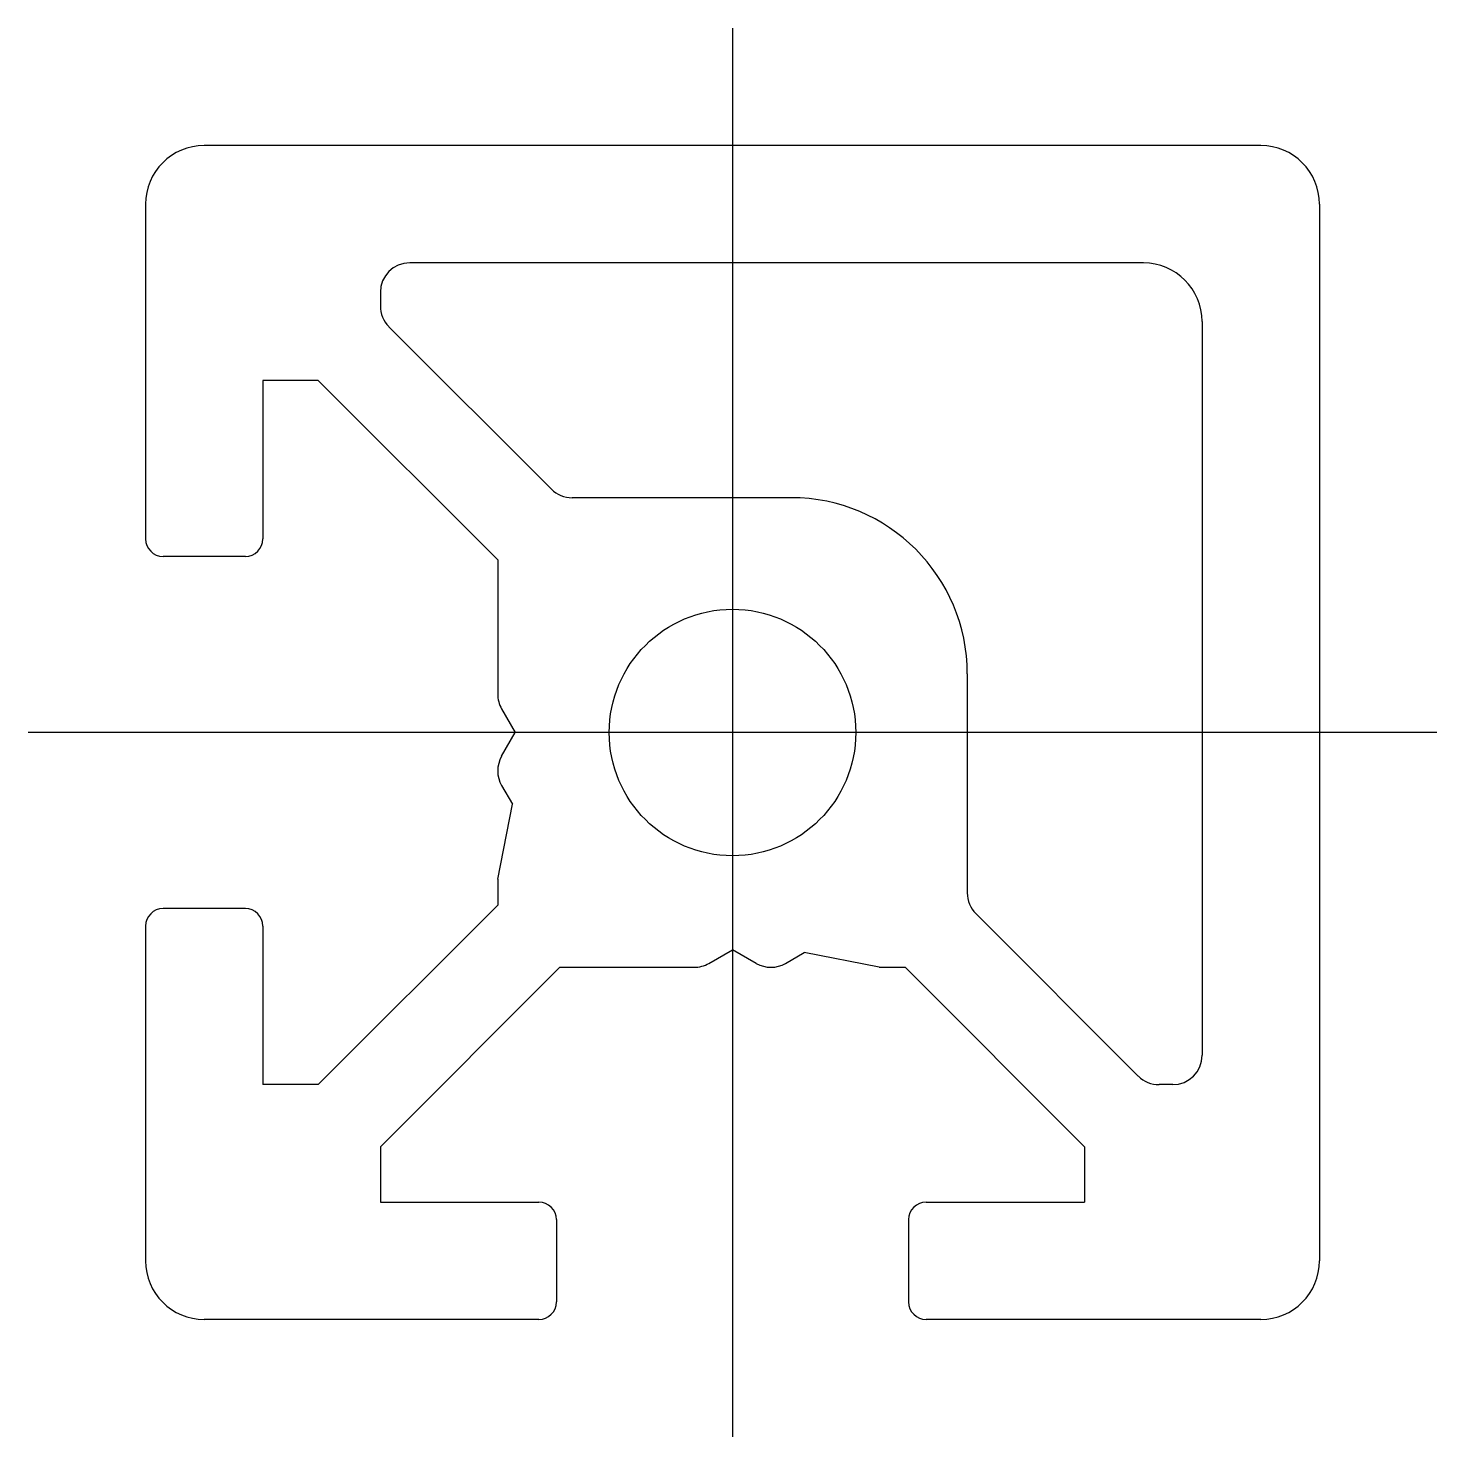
# Model space of a CAD drawing. Extents: x -12 to 12, y -12 to 12.
import ezdxf

# ---------------------------------------------------------------- set-up
doc = ezdxf.new("R2010")
doc.units = 0
doc.linetypes.add('CENTER', pattern=[50.8, 31.75, -6.35, 6.35, -6.35])
doc.layers.get('0').update_dxf_attribs({"linetype": 'CONTINUOUS'})
doc.layers.add('CENTER', color=1, linetype='CENTER')

msp = doc.modelspace()

# ---------------------------------------------------------------- linework, layer by layer
at = {"color": 7, "linetype": 'CONTINUOUS'}
for p, q in [((9, 10), (-9, 10)), ((-10, 9), (-10, 3.3)), ((10, 9), (10, -9)), ((7, 8), (-5.5, 8)), ((-6, 7.5), (-6, 7.268)), ((8, 7), (8, -5.5)), ((-3.086, 4.146), (-5.854, 6.914)), ((-8, 6), (-8, 3.3)), ((-7.061, 6), (-8, 6)), ((-4, 2.939), (-7.061, 6)), ((1, 4), (-2.732, 4)), ((-8.3, 3), (-9.7, 3)), ((-4, 2.939), (-4, 0.654)), ((4, 1), (4, -2.732)), ((-3.933, 0.404), (-3.7, 0)), ((-3.933, -0.404), (-3.7, 0)), ((-3.933, -0.904), (-3.751, -1.219)), ((-4, -2.5), (-3.751, -1.219)), ((-4, -2.5), (-4, -2.939)), ((-8.3, -3), (-9.7, -3)), ((-4, -2.939), (-7.061, -6)), ((4.146, -3.086), (6.914, -5.854)), ((-10, -3.3), (-10, -9)), ((-8, -3.3), (-8, -6)), ((-0.404, -3.933), (0, -3.7)), ((0.404, -3.933), (0, -3.7)), ((0.904, -3.933), (1.219, -3.751)), ((2.5, -4), (1.219, -3.751)), ((-2.939, -4), (-6, -7.061)), ((-2.939, -4), (-0.654, -4)), ((2.5, -4), (2.939, -4)), ((2.939, -4), (6, -7.061)), ((-7.061, -6), (-8, -6)), ((7.5, -6), (7.268, -6)), ((-6, -7.061), (-6, -8)), ((6, -7.061), (6, -8)), ((-6, -8), (-3.3, -8)), ((3.3, -8), (6, -8)), ((-3, -8.3), (-3, -9.7)), ((3, -8.3), (3, -9.7)), ((-3.3, -10), (-9, -10)), ((9, -10), (3.3, -10))]:
    msp.add_line(p, q, dxfattribs=at)
msp.add_circle((0, 0), 2.1, dxfattribs=at)
for centre, radius, start, end in [((-9, 9), 1, 90, 180), ((9, 9), 1, 0, 90), ((-5.5, 7.5), 0.5, 90, 180), ((7, 7), 1, 0, 90), ((-5.5, 7.268), 0.5, 180, 225), ((-2.732, 4.5), 0.5, 225, 270), ((1, 1), 3, 0, 90), ((-9.7, 3.3), 0.3, 180, 270), ((-8.3, 3.3), 0.3, 270, 0), ((-3.5, 0.654), 0.5, 180, 210), ((-3.5, -0.654), 0.5, 150, 210), ((4.5, -2.732), 0.5, 180, 225), ((-9.7, -3.3), 0.3, 90, 180), ((-8.3, -3.3), 0.3, 0, 90), ((-0.654, -3.5), 0.5, 270, 300), ((0.654, -3.5), 0.5, 240, 300), ((7.5, -5.5), 0.5, 270, 0), ((7.268, -5.5), 0.5, 225, 270), ((-3.3, -8.3), 0.3, 0, 90), ((3.3, -8.3), 0.3, 90, 180), ((-9, -9), 1, 180, 270), ((9, -9), 1, 270, 0), ((-3.3, -9.7), 0.3, 270, 0), ((3.3, -9.7), 0.3, 180, 270)]:
    msp.add_arc(centre, radius, start, end, dxfattribs=at)
at = {"layer": 'CENTER', "color": 1, "linetype": 'CENTER'}
for p, q in [((0, 12), (0, -12)), ((12, 0), (-12, 0))]:
    msp.add_line(p, q, dxfattribs=at)

doc.saveas('drawing.dxf')
